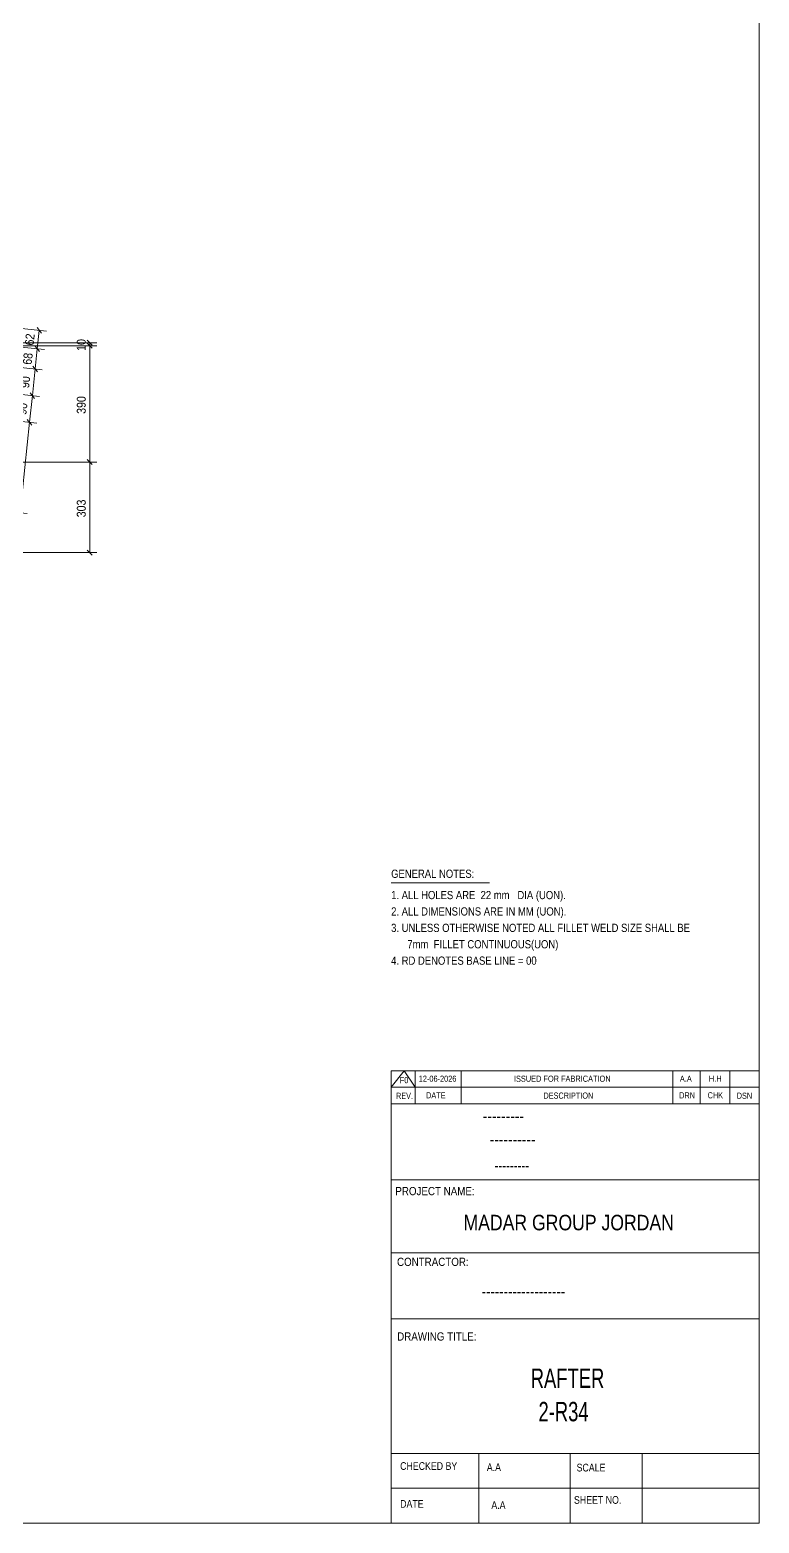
# Model space of a CAD drawing. Header units: millimetres. Extents: x 2 to 1174, y 1 to 825.
# Drawn here: x 929 to 1174, y 5 to 506 of the extents above; entities that cross this region are included whole.
import ezdxf

# ---------------------------------------------------------------- set-up
doc = ezdxf.new("R2010")
doc.units = ezdxf.units.MM
doc.linetypes.add('XKITLINE00', pattern=[0])
for name, color, linetype, lineweight in [('Dimensions', 7, 'Continuous', 0), ('DrawingSheet', 5, 'Continuous', 0), ('OtherObjectType', 7, 'Continuous', 0)]:
    doc.layers.add(name, color=color, linetype=linetype, lineweight=lineweight)
doc.styles.add('@ARIAL_UNICODE_MS_BOLD', font='ARIAL.TTF')
doc.styles.add('ARIAL', font='ARIAL.TTF')
doc.styles.add('ARIAL_NARROW', font='ARIALN.TTF')
doc.styles.add('COMIC_SANS_MS_BOLD', font='COMICBD.TTF')
doc.styles.add('SWIS721_EX_BT', font='ARIAL.TTF')
doc.styles.add('SWISSE', font='ARIAL.TTF')

# ---------------------------------------------------------------- blocks, each defined once
blk = doc.blocks.new('*A195')
at = {"layer": 'DrawingSheet', "color": 5, "linetype": 'XKITLINE00', "lineweight": 0}
for p, q in [((1174, 5), (1174, 825)), ((5, 5), (1174, 5))]:
    blk.add_line(p, q, dxfattribs=at)
blk = doc.blocks.new('*A197')
at = {"layer": 'OtherObjectType', "color": 7, "linetype": 'XKITLINE00', "lineweight": 0}
blk.add_line((1050.5, 219.82), (1083.5, 219.82), dxfattribs=at)
at = {"layer": 'OtherObjectType', "color": 7, "style": 'ARIAL_NARROW', "width": 1.008832}
for s, p in [('GENERAL NOTES:', (1050.5, 221.47)), ('1. ALL HOLES ARE  22 mm   DIA (UON).', (1050.5, 214.32)), ('2. ALL DIMENSIONS ARE IN MM (UON).', (1050.5, 208.82)), ('3. UNLESS OTHERWISE NOTED ALL FILLET WELD SIZE SHALL BE', (1050.5, 203.32)), ('7mm  FILLET CONTINUOUS(UON)', (1055.95, 197.82)), ('4. RD DENOTES BASE LINE = 00', (1050.5, 192.32))]:
    blk.add_text(s, height=2.75, dxfattribs=at).set_placement(p)
blk = doc.blocks.new('*A198')
at = {"layer": 'OtherObjectType', "color": 7, "linetype": 'XKITLINE00', "lineweight": 0}
for p, q in [((1050.5, 156.76), (1174, 156.76)), ((1050.5, 151.21), (1054.82, 156.76)), ((1050.5, 151.21), (1050.5, 156.76)), ((1054.82, 156.76), (1058.53, 151.21)), ((1058.53, 151.21), (1058.53, 156.76)), ((1073.97, 151.21), (1073.97, 156.76)), ((1144.98, 151.21), (1144.98, 156.76)), ((1154.24, 151.21), (1154.24, 156.76)), ((1164.12, 151.21), (1164.12, 156.76)), ((1174, 151.21), (1174, 156.76)), ((1050.5, 151.21), (1174, 151.21)), ((1050.5, 145.65), (1050.5, 151.21)), ((1054.21, 151.21), (1174, 151.21)), ((1058.53, 145.65), (1058.53, 151.21)), ((1073.97, 145.65), (1073.97, 151.21)), ((1144.98, 145.65), (1144.98, 151.21)), ((1154.24, 145.65), (1154.24, 151.21)), ((1164.12, 145.65), (1164.12, 151.21)), ((1174, 145.65), (1174, 151.21))]:
    blk.add_line(p, q, dxfattribs=at)
at = {"layer": 'OtherObjectType', "color": 7, "style": 'ARIAL_NARROW'}
for s, height, width, p in [('F0', 2.058, 1.008832, (1053.4, 152.59)), ('12-06-2026', 2.058, 1.008832, (1059.76, 153.06)), ('ISSUED FOR FABRICATION', 2.0583, 1.008832, (1091.71, 153.06)), ('A.A', 2.058, 1.008832, (1147.4, 153.06)), ('H.H', 2.058, 1.008832, (1157.13, 153.06)), ('REV.', 2.058, 0.907949, (1052.13, 147.31)), ('DATE', 2.058, 0.907949, (1062.23, 147.5)), ('DESCRIPTION', 2.0583, 0.907949, (1101.61, 147.39)), ('DRN', 2.058, 0.907949, (1147.17, 147.47)), ('CHK', 2.058, 0.907949, (1156.72, 147.5)), ('DSN', 2.058, 0.907949, (1166.47, 147.35))]:
    blk.add_text(s, height=height, dxfattribs=dict(at, width=width)).set_placement(p)
blk = doc.blocks.new('*A200')
at = {"layer": 'OtherObjectType', "color": 2, "linetype": 'XKITLINE00', "lineweight": 0}
for p, q in [((1050.5, 145.65), (1174, 145.65)), ((1050.5, 5), (1050.5, 145.64)), ((1173.98, 145.64), (1174, 5)), ((1174, 120.14), (1050.5, 120.14)), ((1050.5, 95.63), (1174, 95.63)), ((1174, 73.49), (1050.5, 73.49)), ((1174, 28.4), (1050.5, 28.4)), ((1079.94, 28.4), (1079.94, 5)), ((1110.62, 5), (1110.62, 28.4)), ((1134.75, 5), (1134.75, 28.4)), ((1174, 16.7), (1050.5, 16.7)), ((1174, 5), (1050.5, 5))]:
    blk.add_line(p, q, dxfattribs=at)
at = {"layer": 'OtherObjectType', "color": 4, "style": '@ARIAL_UNICODE_MS_BOLD', "width": 0.85}
blk.add_text('---------', height=3.9, dxfattribs=at).set_placement((1081.23, 139.59))
at = {"layer": 'OtherObjectType', "color": 7, "style": 'ARIAL', "width": 0.85}
for s, height, p in [('----------', 3.9, (1083.56, 131.77)), ('---------', 3.25, (1085.21, 123.31))]:
    blk.add_text(s, height=height, dxfattribs=at).set_placement(p)
at = {"layer": 'OtherObjectType', "color": 3, "width": 0.85}
for s, style, p in [('PROJECT NAME:', 'SWIS721_EX_BT', (1051.92, 115.01)), ('CONTRACTOR:', 'SWISSE', (1052.47, 91.27)), ('DRAWING TITLE:', 'SWIS721_EX_BT', (1052.53, 66.24))]:
    blk.add_text(s, height=2.7618, dxfattribs=dict(at, style=style)).set_placement(p)
at = {"layer": 'OtherObjectType', "color": 7, "width": 0.85}
for s, height, p in [('MADAR GROUP JORDAN', 5.2, (1074.79, 103.23)), ('CHECKED BY', 2.592, (1053.53, 22.86)), ('A.A', 2.592, (1082.61, 22.45)), ('SCALE', 2.592, (1112.74, 22.33)), ('DATE', 2.592, (1053.54, 10.16)), ('A.A', 2.592, (1084.14, 9.76)), ('SHEET NO.', 2.592, (1111.87, 11.49))]:
    blk.add_text(s, height=height, dxfattribs=at).set_placement(p)
at = {"layer": 'OtherObjectType', "color": 1}
for s, height, style, width, p in [('-------------------', 3.9, 'COMIC_SANS_MS_BOLD', 0.85, (1080.87, 80.86)), ('RAFTER', 6.5, 'ARIAL', 0.68, (1097.34, 50.37)), ('2-R34', 6.5, 'ARIAL', 0.68, (1099.95, 39.17))]:
    blk.add_text(s, height=height, dxfattribs=dict(at, style=style, width=width)).set_placement(p)
blk = doc.blocks.new('*A295')
at = {"layer": 'Dimensions', "color": 7, "linetype": 'XKITLINE00', "lineweight": 0}
for p, q in [((917.06, 375.56), (931.55, 374.04)), ((925.96, 343.96), (929.16, 374.29)), ((928.41, 375.22), (929.92, 373.36)), ((913.86, 345.23), (928.35, 343.7)), ((925.21, 344.89), (926.72, 343.02))]:
    blk.add_line(p, q, dxfattribs=at)
at = {"layer": 'Dimensions', "color": 3}
for p in [(929.16, 374.29), (925.96, 343.96)]:
    blk.add_point(p, dxfattribs=at)
at = {"layer": 'Dimensions', "color": 3, "style": 'ARIAL', "width": 0.85}
blk.add_text('305', height=3, rotation=83.9784, dxfattribs=at).set_placement((925.87, 355.94))
blk = doc.blocks.new('*A296')
at = {"layer": 'Dimensions', "color": 7, "linetype": 'XKITLINE00', "lineweight": 0}
for p, q in [((918, 384.52), (932.49, 382.99)), ((929.16, 374.29), (930.11, 383.24)), ((929.35, 384.17), (930.86, 382.31)), ((917.06, 375.56), (931.55, 374.04)), ((928.41, 375.22), (929.92, 373.36))]:
    blk.add_line(p, q, dxfattribs=at)
at = {"layer": 'Dimensions', "color": 3}
for p in [(930.11, 383.24), (929.16, 374.29)]:
    blk.add_point(p, dxfattribs=at)
at = {"layer": 'Dimensions', "color": 3, "style": 'ARIAL', "width": 0.85}
blk.add_text('90', height=3, rotation=83.9784, dxfattribs=at).set_placement((928.06, 376.69))
blk = doc.blocks.new('*A297')
at = {"layer": 'Dimensions', "color": 7, "linetype": 'XKITLINE00', "lineweight": 0}
for p, q in [((918.95, 393.47), (933.44, 391.94)), ((930.11, 383.24), (931.05, 392.19)), ((930.3, 393.12), (931.81, 391.26)), ((918, 384.52), (932.49, 382.99)), ((929.35, 384.17), (930.86, 382.31))]:
    blk.add_line(p, q, dxfattribs=at)
at = {"layer": 'Dimensions', "color": 3}
for p in [(931.05, 392.19), (930.11, 383.24)]:
    blk.add_point(p, dxfattribs=at)
at = {"layer": 'Dimensions', "color": 3, "style": 'ARIAL', "width": 0.85}
blk.add_text('90', height=3, rotation=83.9784, dxfattribs=at).set_placement((929, 385.64))
blk = doc.blocks.new('*A298')
at = {"layer": 'Dimensions', "color": 7, "linetype": 'XKITLINE00', "lineweight": 0}
for p, q in [((913.19, 400.87), (934.15, 398.66)), ((931.01, 399.84), (932.52, 397.98)), ((931.05, 392.19), (931.76, 398.91)), ((918.95, 393.47), (933.44, 391.94)), ((930.3, 393.12), (931.81, 391.26))]:
    blk.add_line(p, q, dxfattribs=at)
at = {"layer": 'Dimensions', "color": 3}
for p in [(931.76, 398.91), (931.05, 392.19)]:
    blk.add_point(p, dxfattribs=at)
at = {"layer": 'Dimensions', "color": 3, "style": 'ARIAL', "width": 0.85}
blk.add_text('68', height=3, rotation=83.9784, dxfattribs=at).set_placement((929.83, 393.48))
blk = doc.blocks.new('*A299')
at = {"layer": 'Dimensions', "color": 7, "linetype": 'XKITLINE00', "lineweight": 0}
for p, q in [((920.31, 406.39), (934.8, 404.87)), ((931.66, 406.05), (933.17, 404.18)), ((913.19, 400.87), (934.15, 398.66)), ((931.76, 398.91), (932.42, 405.12)), ((931.01, 399.84), (932.52, 397.98))]:
    blk.add_line(p, q, dxfattribs=at)
at = {"layer": 'Dimensions', "color": 3}
for p in [(932.42, 405.12), (931.76, 398.91)]:
    blk.add_point(p, dxfattribs=at)
at = {"layer": 'Dimensions', "color": 3, "style": 'ARIAL', "width": 0.85}
blk.add_text('62', height=3, rotation=83.9784, dxfattribs=at).set_placement((930.51, 399.94))
blk = doc.blocks.new('*A300')
at = {"layer": 'Dimensions', "color": 7, "linetype": 'XKITLINE00', "lineweight": 0}
for p, q in [((909.08, 360.93), (951.76, 360.93)), ((948.51, 361.77), (950.21, 360.08)), ((949.36, 330.59), (949.36, 360.93)), ((948.51, 331.44), (950.21, 329.75)), ((905.88, 330.59), (951.76, 330.59))]:
    blk.add_line(p, q, dxfattribs=at)
at = {"layer": 'Dimensions', "color": 3}
for p in [(949.36, 360.93), (949.36, 330.59)]:
    blk.add_point(p, dxfattribs=at)
at = {"layer": 'Dimensions', "color": 3, "style": 'ARIAL', "width": 0.85}
blk.add_text('303', height=3, rotation=90.0002, dxfattribs=at).set_placement((948.01, 342.42))
blk = doc.blocks.new('*A301')
at = {"layer": 'Dimensions', "color": 7, "linetype": 'XKITLINE00', "lineweight": 0}
for p, q in [((948.51, 400.82), (950.21, 399.12)), ((913.19, 399.97), (951.76, 399.97)), ((949.36, 360.93), (949.36, 399.97)), ((909.08, 360.93), (951.76, 360.93)), ((948.51, 361.77), (950.21, 360.08))]:
    blk.add_line(p, q, dxfattribs=at)
at = {"layer": 'Dimensions', "color": 3}
for p in [(949.36, 399.97), (949.36, 360.93)]:
    blk.add_point(p, dxfattribs=at)
at = {"layer": 'Dimensions', "color": 3, "style": 'ARIAL', "width": 0.85}
blk.add_text('390', height=3, rotation=90.0002, dxfattribs=at).set_placement((948.01, 377.11))
blk = doc.blocks.new('*A302')
at = {"layer": 'Dimensions', "color": 7, "linetype": 'XKITLINE00', "lineweight": 0}
for p, q in [((913.19, 400.97), (951.76, 400.97)), ((948.51, 401.82), (950.21, 400.12)), ((948.51, 400.82), (950.21, 399.12)), ((949.36, 399.97), (949.36, 400.97)), ((913.19, 399.97), (951.76, 399.97))]:
    blk.add_line(p, q, dxfattribs=at)
at = {"layer": 'Dimensions', "color": 3}
for p in [(949.36, 400.97), (949.36, 399.97)]:
    blk.add_point(p, dxfattribs=at)
at = {"layer": 'Dimensions', "color": 3, "style": 'ARIAL', "width": 0.85}
blk.add_text('10', height=3, rotation=90.0002, dxfattribs=at).set_placement((948.01, 398.25))

msp = doc.modelspace()

# ---------------------------------------------------------------- block references
at = {"lineweight": 0}
for name in ['*A195', '*A299', '*A301', '*A302', '*A298', '*A297', '*A296', '*A295', '*A300', '*A197', '*A198', '*A200']:
    msp.add_blockref(name, (0, 0), dxfattribs=at)

doc.saveas('drawing.dxf')
